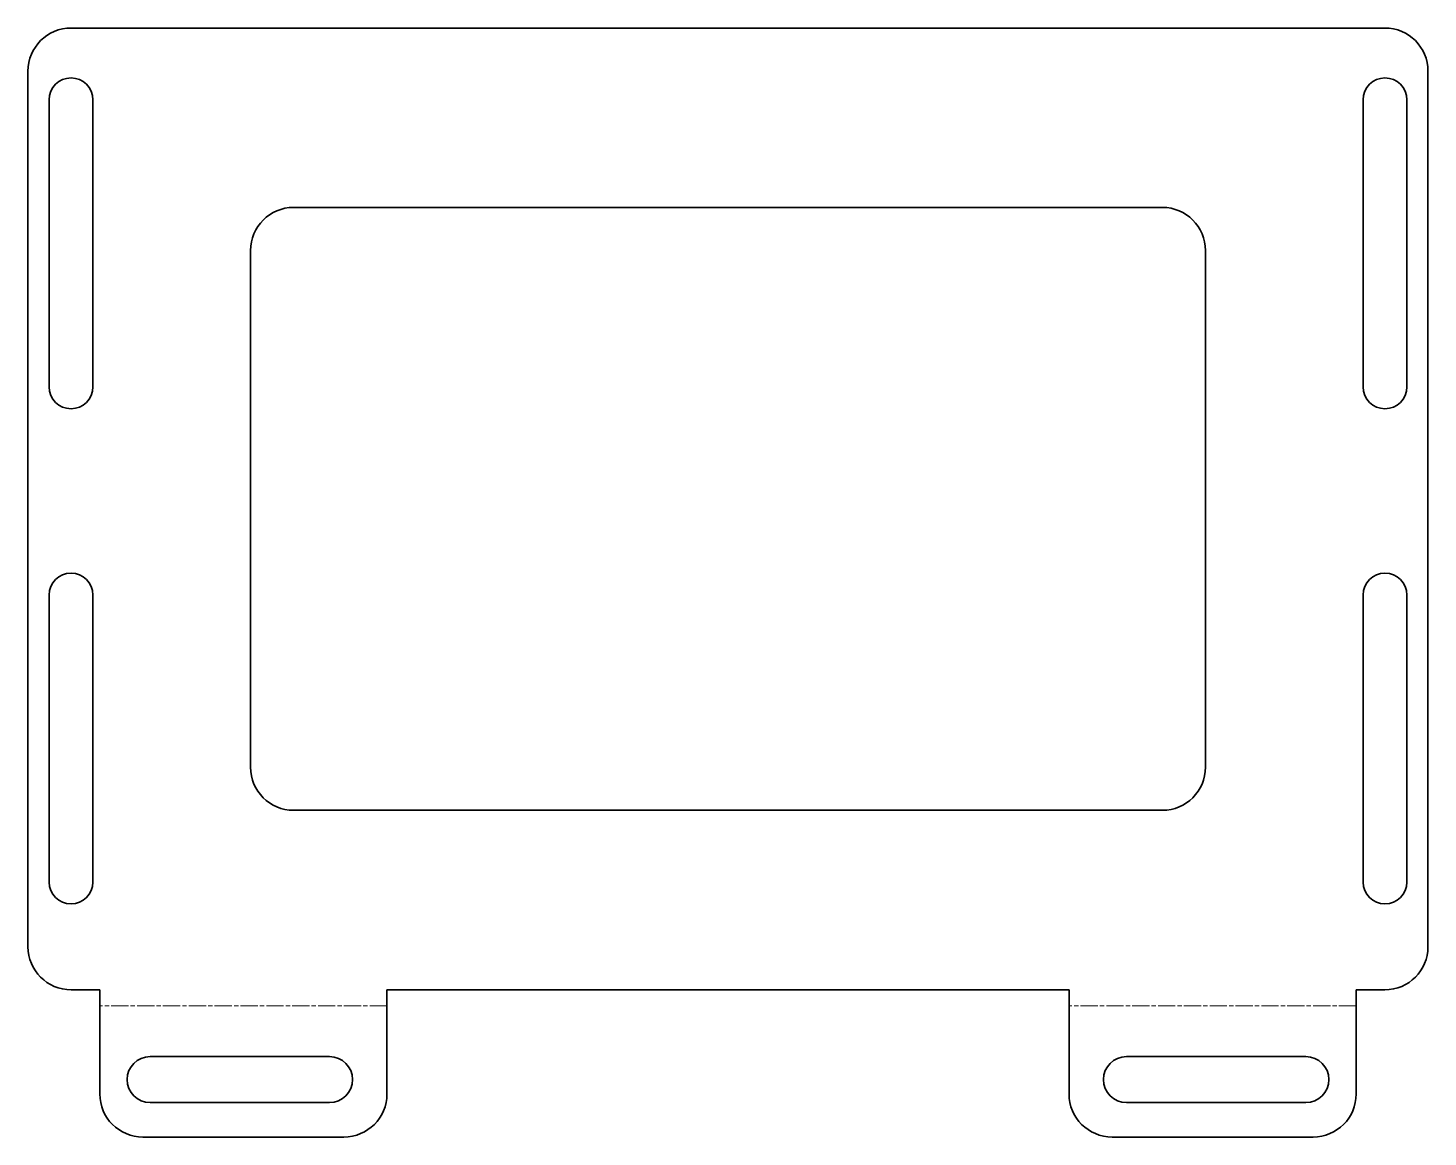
# Model space of a CAD drawing. Header units: inches. Extents: x 0 to 195, y 0 to 155.
import ezdxf

# ---------------------------------------------------------------- set-up
doc = ezdxf.new("R2010")
doc.units = ezdxf.units.IN
doc.header["$MEASUREMENT"] = 0
doc.linetypes.add('Chain', pattern=[13.68, 9.12, -1.14, 2.28, -1.14])
doc.layers.add('SIMUMAK Bend Centerline (ISO)', color=7, linetype='Chain', lineweight=9)
doc.layers.add('SIMUMAK Visible (ISO)', color=7, linetype='Continuous', lineweight=35)

# ---------------------------------------------------------------- blocks, each defined once
blk = doc.blocks.new('2DOF-150-19-CHVA-01_Sheet_2DOF-150-19-CHVA-01 (Desplegada)')
at = {"layer": 'SIMUMAK Bend Centerline (ISO)', "ltscale": 0.263158}
for p, q in [((-47.5, -59), (-87.5, -59)), ((87.5, -59), (47.5, -59))]:
    blk.add_line(p, q, dxfattribs=at)
at = {"layer": 'SIMUMAK Visible (ISO)'}
for p, q in [((91.5, 77.26), (-91.5, 77.26)), ((-97.5, 71.26), (-97.5, -50.74)), ((97.5, -50.74), (97.5, 71.26)), ((-94.55, 27.26), (-94.55, 67.26)), ((-88.45, 67.26), (-88.45, 27.26)), ((88.45, 27.26), (88.45, 67.26)), ((94.55, 67.26), (94.55, 27.26)), ((-60.5, 52.26), (60.5, 52.26)), ((-66.5, -25.74), (-66.5, 46.26)), ((66.5, 46.26), (66.5, -25.74)), ((-94.55, -41.74), (-94.55, -1.74)), ((-88.45, -1.74), (-88.45, -41.74)), ((88.45, -41.74), (88.45, -1.74)), ((94.55, -1.74), (94.55, -41.74)), ((60.5, -31.74), (-60.5, -31.74)), ((-91.5, -56.74), (-87.5, -56.74)), ((-87.5, -56.74), (-87.5, -71.26)), ((-47.5, -56.74), (47.5, -56.74)), ((-47.5, -71.26), (-47.5, -56.74)), ((47.5, -56.74), (47.5, -71.26)), ((87.5, -56.74), (91.5, -56.74)), ((87.5, -71.26), (87.5, -56.74)), ((-80.5, -66.06), (-55.5, -66.06)), ((55.5, -66.06), (80.5, -66.06)), ((-55.5, -72.46), (-80.5, -72.46)), ((80.5, -72.46), (55.5, -72.46)), ((-53.5, -77.26), (-81.5, -77.26)), ((81.5, -77.26), (53.5, -77.26))]:
    blk.add_line(p, q, dxfattribs=at)
at = {"layer": 'SIMUMAK Visible (ISO)', "extrusion": (0, 0, -1)}
for centre, radius, start, end in [((91.5, 71.26), 6, 0, 90), ((-91.5, 71.26), 6, 90, 180), ((91.5, 67.26), 3.05, 360, 180), ((-91.5, 67.26), 3.05, 0, 180), ((60.5, 46.26), 6, 360, 90), ((-60.5, 46.26), 6, 90, 180), ((91.5, 27.26), 3.05, 180, 0), ((-91.5, 27.26), 3.05, 180, 0), ((91.5, -1.74), 3.05, 0, 180), ((-91.5, -1.74), 3.05, 360, 180), ((60.5, -25.74), 6, 270, 0), ((-60.5, -25.74), 6, 180, 270), ((91.5, -41.74), 3.05, 180, 0), ((-91.5, -41.74), 3.05, 180, 0), ((91.5, -50.74), 6, 270, 0), ((-91.5, -50.74), 6, 180, 270), ((80.5, -69.26), 3.2, 270, 90), ((55.5, -69.26), 3.2, 90, 270), ((-55.5, -69.26), 3.2, 270, 90), ((-80.5, -69.26), 3.2, 90, 270), ((81.5, -71.26), 6, 270, 0), ((53.5, -71.26), 6, 180, 270), ((-53.5, -71.26), 6, 270, 360), ((-81.5, -71.26), 6, 180, 270)]:
    blk.add_arc(centre, radius, start, end, dxfattribs=at)

msp = doc.modelspace()

# ---------------------------------------------------------------- block references
msp.add_blockref('2DOF-150-19-CHVA-01_Sheet_2DOF-150-19-CHVA-01 (Desplegada)', (97.5, 77.26))

doc.saveas('drawing.dxf')
